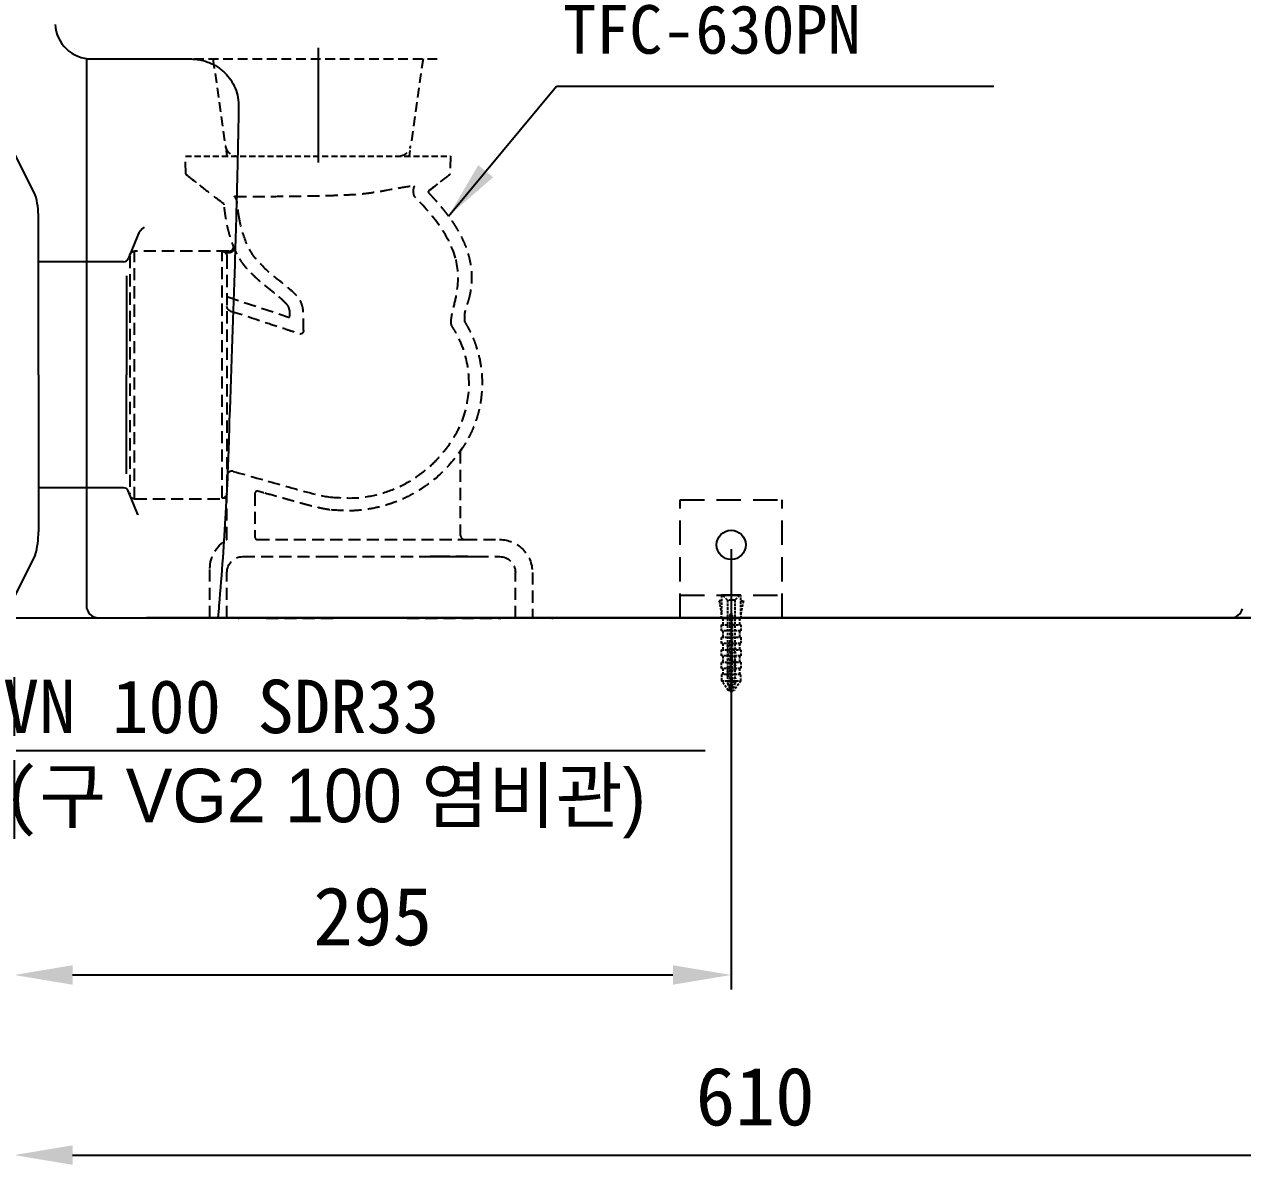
# Model space of a CAD drawing. Extents: x -2137 to 3740, y 68 to 2359.
# Drawn here: x -1518 to -1017, y 68 to 539 of the extents above; entities that cross this region are included whole.
import ezdxf

# ---------------------------------------------------------------- set-up
doc = ezdxf.new("R2010")
doc.units = 0
doc.header["$LTSCALE"] = 20
doc.header["$MEASUREMENT"] = 0
for name, pattern in [('CENTER', [2, 1.25, -0.25, 0.25, -0.25]), ('HIDDEN', [0.375, 0.25, -0.125]), ('HIDDEN2', [0.1875, 0.125, -0.0625])]:
    doc.linetypes.add(name, pattern=pattern)
doc.layers.get('0').update_dxf_attribs({"linetype": 'CONTINUOUS'})
doc.layers.get('DEFPOINTS').update_dxf_attribs({"linetype": 'CONTINUOUS'})
for name, color, linetype in [('1', 7, 'CONTINUOUS'), ('2', 2, 'CONTINUOUS'), ('3', 3, 'CONTINUOUS'), ('6', 6, 'CONTINUOUS'), ('CENTER', 2, 'CENTER')]:
    doc.layers.add(name, color=color, linetype=linetype)
doc.styles.add('ROMANS', font='romans', dxfattribs={"height": 10.144927})
doc.dimstyles.get("Standard").update_dxf_attribs({"dimtxt": 2.7, "dimasz": 2.5, "dimexe": 1.5, "dimexo": 1.5, "dimgap": 1.5, "dimtad": 1, "dimdec": 0, "dimlfac": 10, "dimzin": 0, "dimdsep": 46, "dimtxsty": 'Standard', "dimcen": 0, "dimclrt": 2, "dimadec": 0, "dimazin": 0, "dimtfac": 1, "dimtdec": 0, "dimtmove": 0, "dimatfit": 3, "dimfxl": 0, "dimtolj": 1, "dimtzin": 0, "dimarcsym": 0})

# ---------------------------------------------------------------- blocks, each defined once
blk = doc.blocks.new('*D10')
at = {"color": 3, "lineweight": -2}
for p, q in [((-1420.56, 804.16), (-1751.9, 804.16)), ((-1745.9, 780.16), (-1745.9, 581.52)), ((-1745.9, 318.9), (-1745.9, 533.52)), ((-1524.4, 294.9), (-1751.9, 294.9))]:
    blk.add_line(p, q, dxfattribs=at)
at = {"color": 3}
for points in [[(-1749.9, 780.16), (-1741.9, 780.16), (-1745.9, 804.16)], [(-1749.9, 318.9), (-1741.9, 318.9), (-1745.9, 294.9)]]:
    blk.add_solid(points, dxfattribs=at)
at = {"layer": 'DEFPOINTS', "color": 0}
for p in [(-1418.76, 804.16), (-1745.9, 294.9), (-1522.6, 294.9)]:
    blk.add_point(p, dxfattribs=at)
at = {"color": 2, "insert": (-1745.9, 557.52), "char_height": 24, "attachment_point": 5}
blk.add_mtext('\\A1;510', dxfattribs=at)
blk = doc.blocks.new('*D16')
at = {"color": 3, "lineweight": -2}
for p, q in [((-1227.6, 323.1), (-1227.6, 141.92)), ((-1522.6, 293.1), (-1522.6, 141.92)), ((-1498.6, 147.92), (-1251.6, 147.92))]:
    blk.add_line(p, q, dxfattribs=at)
at = {"color": 3}
for points in [[(-1498.6, 151.92), (-1498.6, 143.92), (-1522.6, 147.92)], [(-1251.6, 151.92), (-1251.6, 143.92), (-1227.6, 147.92)]]:
    blk.add_solid(points, dxfattribs=at)
at = {"layer": 'DEFPOINTS', "color": 0}
for p in [(-1227.6, 324.9), (-1522.6, 294.9), (-1227.6, 147.92)]:
    blk.add_point(p, dxfattribs=at)
at = {"color": 2, "insert": (-1375.1, 171.92), "char_height": 24, "attachment_point": 5}
blk.add_mtext('\\A1;295', dxfattribs=at)
blk = doc.blocks.new('*D17')
at = {"color": 3, "lineweight": -2}
for p, q in [((-912.87, 686.91), (-912.87, 67.8)), ((-1522.6, 293.1), (-1522.6, 67.8)), ((-1498.6, 73.8), (-936.87, 73.8))]:
    blk.add_line(p, q, dxfattribs=at)
at = {"color": 3}
for points in [[(-1498.6, 77.8), (-1498.6, 69.8), (-1522.6, 73.8)], [(-936.87, 77.8), (-936.87, 69.8), (-912.87, 73.8)]]:
    blk.add_solid(points, dxfattribs=at)
at = {"layer": 'DEFPOINTS', "color": 0}
for p in [(-912.87, 688.71), (-1522.6, 294.9), (-912.87, 73.8)]:
    blk.add_point(p, dxfattribs=at)
at = {"color": 2, "insert": (-1217.74, 97.8), "char_height": 24, "attachment_point": 5}
blk.add_mtext('\\A1;610', dxfattribs=at)

msp = doc.modelspace()

# ---------------------------------------------------------------- linework, layer by layer
for p, q in [((-1492.88, 525.05), (-1492.88, 299.9)), ((-1487.88, 294.9), (-1022, 294.9)), ((-1466.24, 294.9), (-1468.21, 294.9)), ((-1445.82, 294.9), (-1466.24, 294.9)), ((-1448.02, 294.9), (-999.79, 294.9)), ((-1423.97, 294.9), (-1445.82, 294.9)), ((-1413.9, 294.9), (-1423.97, 294.9)), ((-1410.78, 294.9), (-1413.9, 294.9)), ((-1391.11, 294.9), (-1410.78, 294.9)), ((-1133.58, 294.9), (-1391.11, 294.9)), ((-1053.68, 294.9), (-1133.58, 294.9)), ((-1022.63, 294.9), (-1053.68, 294.9)), ((-999.86, 294.9), (-1022.63, 294.9)), ((-1018.14, 294.9), (-1018.14, 294.9))]:
    msp.add_line(p, q)
at = {"color": 6}
for p, q in [((-1513.92, 469), (-1522.6, 486.4)), ((-1512.6, 394.9), (-1512.6, 459.51)), ((-1512.6, 394.9), (-1512.6, 330.3)), ((-1513.92, 320.8), (-1522.6, 303.4))]:
    msp.add_line(p, q, dxfattribs=at)
at = {"color": 2, "linetype": 'HIDDEN2'}
msp.add_line((-1452.11, 484.9), (-1343.1, 484.9), dxfattribs=at)
at = {"color": 2, "linetype": 'HIDDEN'}
for p, q in [((-1451.96, 477.58), (-1452.11, 484.9)), ((-1343.1, 484.9), (-1343.25, 477.59)), ((-1432.3, 447.6), (-1432.3, 447.68)), ((-1432.3, 447.6), (-1432.27, 447.6)), ((-1475.05, 443.76), (-1475.05, 345.81)), ((-1473.05, 343.81), (-1473.05, 445.76)), ((-1434.3, 445.76), (-1473.05, 445.76)), ((-1437.05, 344.2), (-1437.05, 445.58)), ((-1437.05, 445.58), (-1434.3, 445.58)), ((-1434.3, 445.09), (-1435.78, 445.09)), ((-1435.05, 443.53), (-1435.05, 346.23)), ((-1434.3, 445.58), (-1434.3, 445.09)), ((-1435.05, 427.09), (-1409.79, 418.67)), ((-1339.05, 363.36), (-1339.05, 329.09)), ((-1423.55, 346.02), (-1423.55, 328.09)), ((-1473.05, 343.81), (-1435.55, 343.81)), ((-1435.54, 344.2), (-1437.05, 344.2)), ((-1435.55, 343.81), (-1435.55, 344.19)), ((-1435.05, 327.38), (-1435.05, 343.69)), ((-1422.55, 327.09), (-1392.8, 327.09)), ((-1422.55, 327.09), (-1337.05, 327.09)), ((-1337.05, 327.09), (-1322.9, 327.09)), ((-1428.55, 320.09), (-1394.3, 320.09)), ((-1394.3, 320.09), (-1370.96, 320.09)), ((-1370.96, 320.09), (-1332.4, 320.09)), ((-1351.4, 320.09), (-1331.4, 320.09)), ((-1346.9, 320.09), (-1351.4, 320.09)), ((-1346.9, 320.09), (-1351.4, 320.09)), ((-1346.9, 320.09), (-1335.9, 320.09)), ((-1335.9, 320.09), (-1346.9, 320.09)), ((-1335.9, 320.09), (-1346.9, 320.09)), ((-1346.9, 320.09), (-1335.9, 320.09)), ((-1335.9, 320.09), (-1331.4, 320.09)), ((-1335.9, 320.09), (-1331.4, 320.09)), ((-1332.4, 320.09), (-1322.9, 320.09)), ((-1442.05, 294.79), (-1442.05, 315.25)), ((-1435.05, 294.79), (-1435.05, 313.59)), ((-1316.4, 294.79), (-1316.4, 313.59)), ((-1309.4, 313.59), (-1309.4, 294.79)), ((-1431.75, 294.79), (-1432.05, 294.79)), ((-1430.78, 294.79), (-1431.75, 294.79)), ((-1430.49, 294.79), (-1430.78, 294.79)), ((-1430.49, 294.79), (-1430.05, 294.79)), ((-1425.05, 294.79), (-1430.05, 294.79)), ((-1418.91, 294.79), (-1425.05, 294.79)), ((-1418.91, 294.79), (-1390.75, 294.79)), ((-1360.96, 294.79), (-1390.75, 294.79)), ((-1360.96, 294.79), (-1322.4, 294.79)), ((-1306.4, 294.79), (-1322.4, 294.79)), ((-1301.4, 294.79), (-1306.4, 294.79)), ((-1301.4, 294.79), (-1300.96, 294.79)), ((-1300.67, 294.79), (-1300.96, 294.79)), ((-1299.7, 294.79), (-1300.67, 294.79)), ((-1299.4, 294.79), (-1299.7, 294.79))]:
    msp.add_line(p, q, dxfattribs=at)
at = {"color": 5}
for p, q in [((-1471.79, 452.32), (-1475.72, 442.65)), ((-1512.57, 441.4), (-1512.6, 441.4)), ((-1477.57, 441.4), (-1512.6, 441.4)), ((-1512.39, 441.4), (-1512.6, 441.4)), ((-1476.45, 435.6), (-1476.45, 394.9)), ((-1476.45, 354.21), (-1476.45, 394.9)), ((-1512.57, 348.4), (-1512.6, 348.4)), ((-1512.39, 348.4), (-1512.6, 348.4)), ((-1477.57, 348.4), (-1512.6, 348.4)), ((-1471.79, 337.48), (-1475.72, 347.15))]:
    msp.add_line(p, q, dxfattribs=at)
at = {"linetype": 'HIDDEN', "ltscale": 0.2}
for p, q in [((-1231.54, 301.82), (-1232.56, 301.82)), ((-1232.56, 301.82), (-1231.54, 296.61)), ((-1223.67, 304.23), (-1231.54, 304.23)), ((-1231.54, 304.23), (-1231.54, 296.21)), ((-1231, 304.09), (-1229.13, 302.22)), ((-1224.27, 304.23), (-1230.94, 304.23)), ((-1226.08, 302.22), (-1229.13, 302.22)), ((-1229.13, 302.22), (-1229.13, 268.13)), ((-1224.21, 304.09), (-1226.08, 302.22)), ((-1226.08, 302.22), (-1226.08, 268.13)), ((-1223.67, 296.21), (-1223.67, 304.23)), ((-1223.67, 301.82), (-1222.59, 301.82)), ((-1222.59, 301.82), (-1223.67, 296.61)), ((-1231.54, 294.6), (-1231.54, 297.17)), ((-1227.12, 296.21), (-1228.09, 296.21)), ((-1228.09, 296.21), (-1228.09, 266.53)), ((-1227.12, 266.53), (-1227.12, 296.21)), ((-1223.67, 297.17), (-1223.67, 294.6)), ((-1228.09, 294.6), (-1231.54, 294.6)), ((-1231.54, 289.47), (-1231.54, 292.04)), ((-1231.54, 292.04), (-1228.09, 292.04)), ((-1230.97, 294.6), (-1230.97, 292.04)), ((-1223.67, 294.6), (-1227.12, 294.6)), ((-1227.12, 292.04), (-1223.67, 292.04)), ((-1224.24, 294.6), (-1224.24, 292.04)), ((-1223.67, 292.04), (-1223.67, 289.47)), ((-1228.09, 289.47), (-1231.54, 289.47)), ((-1231.54, 284.34), (-1231.54, 286.9)), ((-1231.54, 286.9), (-1228.09, 286.9)), ((-1230.97, 289.47), (-1230.97, 286.9)), ((-1223.67, 289.47), (-1227.12, 289.47)), ((-1227.12, 286.9), (-1223.67, 286.9)), ((-1224.24, 289.47), (-1224.24, 286.9)), ((-1223.67, 286.9), (-1223.67, 284.34)), ((-1228.09, 284.34), (-1231.54, 284.34)), ((-1231.54, 279.2), (-1231.54, 281.77)), ((-1231.54, 281.77), (-1228.09, 281.77)), ((-1230.97, 284.34), (-1230.97, 281.77)), ((-1225.6, 284.22), (-1229.61, 282.9)), ((-1225.6, 282.45), (-1229.61, 281.13)), ((-1223.67, 284.34), (-1227.12, 284.34)), ((-1227.12, 281.77), (-1223.67, 281.77)), ((-1224.24, 284.34), (-1224.24, 281.77)), ((-1223.67, 281.77), (-1223.67, 279.2)), ((-1228.09, 279.2), (-1231.54, 279.2)), ((-1231.54, 274.07), (-1231.54, 276.64)), ((-1231.54, 276.64), (-1228.09, 276.64)), ((-1230.97, 279.2), (-1230.97, 276.64)), ((-1225.6, 280.67), (-1229.61, 279.36)), ((-1225.6, 278.9), (-1229.61, 277.58)), ((-1225.6, 277.13), (-1229.61, 275.81)), ((-1223.67, 279.2), (-1227.12, 279.2)), ((-1227.12, 276.64), (-1223.67, 276.64)), ((-1224.24, 279.2), (-1224.24, 276.64)), ((-1223.67, 276.64), (-1223.67, 274.07)), ((-1228.09, 274.07), (-1231.54, 274.07)), ((-1231.54, 271.5), (-1231.54, 268.94)), ((-1228.09, 271.5), (-1231.54, 271.5)), ((-1230.97, 274.07), (-1230.97, 271.5)), ((-1225.6, 275.35), (-1229.61, 274.04)), ((-1225.6, 273.58), (-1229.61, 272.26)), ((-1225.6, 271.81), (-1229.61, 270.49)), ((-1223.67, 274.07), (-1227.12, 274.07)), ((-1223.67, 271.5), (-1227.12, 271.5)), ((-1224.24, 274.07), (-1224.24, 271.5)), ((-1223.67, 268.94), (-1223.67, 271.5)), ((-1228.81, 264.93), (-1231.54, 268.94)), ((-1231.54, 268.94), (-1228.09, 268.94)), ((-1225.6, 270.04), (-1229.61, 268.72)), ((-1225.6, 268.26), (-1229.18, 267.09)), ((-1229.13, 268.13), (-1227.6, 264.12)), ((-1226.15, 266.31), (-1228.58, 265.51)), ((-1228.09, 266.53), (-1227.12, 266.53)), ((-1226.08, 268.13), (-1227.6, 264.12)), ((-1227.12, 268.94), (-1223.67, 268.94)), ((-1223.67, 268.94), (-1226.4, 264.93)), ((-1226.4, 264.93), (-1228.81, 264.93))]:
    msp.add_line(p, q, dxfattribs=at)
at = {"color": 6}
for centre, start, end in [((-1547.6, 459.51), 0, 15.7342), ((-1547.6, 330.3), 344.2658, 0)]:
    msp.add_arc(centre, 35, start, end, dxfattribs=at)
at = {"color": 2, "linetype": 'HIDDEN'}
for centre, radius, start, end in [((-1351.74, 470.16), 0.5, 127.4713, 223.2608), ((-1436.7, 464.82), 0.5, 5.5039, 52.3246), ((-1409.63, 419.15), 0.5, 251.5388, 0.4513), ((-1336.86, 417.02), 0.5, 178.4553, 211.774), ((-1336.83, 420.02), 0.5, 167.2289, 180.4439), ((-1338.55, 363.36), 0.5, 144.9489, 180), ((-1422.55, 346.02), 1, 74.2908, 180), ((-1435.55, 327.38), 0.5, 300, 0), ((-1422.55, 328.09), 1, 180, 270), ((-1337.05, 329.09), 2, 180, 270)]:
    msp.add_arc(centre, radius, start, end, dxfattribs=at)
at = {"color": 5}
for centre, radius, start, end in [((-1462.82, 447.9), 10, 128.9254, 153.7566), ((-1477.57, 443.4), 2, 270, 337.9163), ((-1477.57, 346.4), 2, 22.0837, 90), ((-1462.82, 341.9), 10, 206.2434, 207.6566)]:
    msp.add_arc(centre, radius, start, end, dxfattribs=at)
at = {"color": 2, "linetype": 'HIDDEN', "extrusion": (0, 0, -1)}
for centre, radius, start, end in [((1428.55, 315.25), 13.5, 0, 60), ((1322.9, 313.59), 13.5, 90, 180), ((1428.55, 313.59), 6.5, 0, 90), ((1322.9, 313.59), 6.5, 90, 180)]:
    msp.add_arc(centre, radius, start, end, dxfattribs=at)
at = {"linetype": 'HIDDEN', "ltscale": 0.2}
for centre, start, end in [((-1230.94, 304.15), 90, 225), ((-1224.27, 304.15), 315, 90)]:
    msp.add_arc(centre, 0.0802, start, end, dxfattribs=at)
for centre, start, end in [((-1487.88, 299.9), 180, 270.0698), ((-1022, 299.9), 270, 345.2575)]:
    msp.add_arc(centre, 5, start, end)
at = {"color": 2, "linetype": 'HIDDEN'}
for centre, major_axis, ratio, start_param, end_param in [((-1473.05, 367.64), (2, 0), 0.999742, 3.134879, 3.153966), ((-1435.55, 343.69), (0.5, 0), 0.992126, 0, 1.570796), ((-1435.54, 343.7), (0.354, -0.354), 0.983944, 0.793491, 2.348102)]:
    msp.add_ellipse(centre, major_axis=major_axis, ratio=ratio, start_param=start_param, end_param=end_param, dxfattribs=at)
for points, knots in [([(-1451.96, 477.58), (-1451.95, 477.52), (-1451.94, 477.47), (-1451.91, 477.36), (-1451.88, 477.31), (-1451.82, 477.24), (-1451.79, 477.21), (-1451.76, 477.19)], [0, 0, 0, 0, 0.380921, 0.380921, 0.760557, 0.760557, 1, 1, 1, 1]), ([(-1451.76, 477.19), (-1449.46, 475.39), (-1447.16, 473.58), (-1444.72, 471.68), (-1444.58, 471.58), (-1444.45, 471.47)], [0.0055737, 0.0055737, 0.0055737, 0.0055737, 0.946357, 0.946357, 1, 1, 1, 1]), ([(-1436.4, 465.22), (-1437.49, 466.07), (-1438.58, 466.91), (-1441.4, 469.1), (-1443.13, 470.44), (-1447.16, 473.58), (-1449.46, 475.39), (-1451.76, 477.19)], [0, 0, 0, 0, 0.212526, 0.212526, 0.548914, 0.548914, 1, 1, 1, 1]), ([(-1343.45, 477.21), (-1344.85, 476.11), (-1346.26, 475.02), (-1349.12, 472.81), (-1350.58, 471.68), (-1352.04, 470.56)], [0, 0, 0, 0, 0.491962, 0.491962, 1, 1, 1, 1]), ([(-1343.45, 477.21), (-1343.4, 477.24), (-1343.36, 477.29), (-1343.3, 477.38), (-1343.28, 477.43), (-1343.26, 477.52), (-1343.25, 477.56), (-1343.25, 477.59)], [0, 0, 0, 0, 0.381879, 0.381879, 0.764662, 0.764662, 1, 1, 1, 1]), ([(-1431.96, 468.37), (-1431.85, 468.37), (-1431.71, 468.36), (-1431.06, 468.34), (-1430.35, 468.33), (-1427.55, 468.3), (-1424.81, 468.29), (-1417.95, 468.32), (-1413.83, 468.35), (-1404.89, 468.46), (-1400.1, 468.53), (-1393, 468.7), (-1390.64, 468.77), (-1386.02, 468.95), (-1383.77, 469.06), (-1380.49, 469.3), (-1379.41, 469.4), (-1377.29, 469.63), (-1376.24, 469.78), (-1373.16, 470.25), (-1371.21, 470.58), (-1365.74, 471.57), (-1362.69, 472.11), (-1359.51, 472.59), (-1358.69, 472.7), (-1357.96, 472.77), (-1357.81, 472.78), (-1357.68, 472.79)], [0, 0, 0, 0, 0.022457, 0.022457, 0.090678, 0.090678, 0.22712, 0.22712, 0.363562, 0.363562, 0.500004, 0.500004, 0.568225, 0.568225, 0.636446, 0.636446, 0.670556, 0.670556, 0.704667, 0.704667, 0.772888, 0.772888, 0.90933, 0.90933, 0.977551, 0.977551, 1, 1, 1, 1]), ([(-1357.63, 467.99), (-1357.93, 468.31), (-1358.07, 468.72), (-1358.26, 469.54), (-1358.3, 469.97), (-1358.3, 470.8), (-1358.27, 471.23), (-1358.1, 472.05), (-1357.97, 472.47), (-1357.68, 472.79)], [0, 0, 0, 0, 0.25, 0.25, 0.5, 0.5, 0.75, 0.75, 1, 1, 1, 1]), ([(-1430.92, 466.19), (-1430.94, 466.46), (-1431.04, 466.72), (-1431.24, 467.23), (-1431.35, 467.47), (-1431.61, 467.94), (-1431.76, 468.18), (-1431.96, 468.37)], [0, 0, 0, 0, 0.335594, 0.335594, 0.662972, 0.662972, 1, 1, 1, 1]), ([(-1429.71, 458), (-1429.95, 459.13), (-1430.15, 460.27), (-1430.46, 462.23), (-1430.57, 463.04), (-1430.76, 464.63), (-1430.85, 465.41), (-1430.92, 466.19)], [0, 0, 0, 0, 0.419048, 0.419048, 0.715803, 0.715803, 1, 1, 1, 1]), ([(-1341.02, 442.95), (-1342.42, 447.85), (-1344.84, 452.3), (-1350.69, 460.59), (-1354.09, 464.37), (-1357.63, 467.99)], [0, 0, 0, 0, 0.5, 0.5, 1, 1, 1, 1]), ([(-1352.1, 469.82), (-1352.05, 469.76), (-1351.99, 469.7), (-1351.65, 469.34), (-1351.36, 469.03), (-1350.78, 468.4), (-1350.49, 468.09), (-1349.63, 467.13), (-1349.05, 466.49), (-1348.19, 465.5), (-1347.91, 465.17), (-1347.48, 464.67), (-1347.34, 464.5), (-1347.05, 464.16), (-1346.91, 463.99), (-1346.48, 463.47), (-1346.2, 463.12), (-1345.63, 462.42), (-1345.35, 462.06), (-1344.5, 460.97), (-1343.94, 460.22), (-1343.12, 459.07), (-1342.84, 458.69), (-1342.31, 457.9), (-1342.04, 457.5), (-1341.51, 456.7), (-1341.25, 456.29), (-1340.74, 455.46), (-1340.49, 455.04), (-1339.73, 453.76), (-1339.24, 452.87), (-1338.31, 451.03), (-1337.86, 450.08), (-1337.02, 448.11), (-1336.63, 447.09), (-1336.19, 445.77), (-1336.11, 445.51), (-1335.94, 444.97), (-1335.86, 444.7), (-1335.63, 443.89), (-1335.48, 443.34), (-1335.09, 441.68), (-1334.87, 440.54), (-1334.63, 438.79), (-1334.57, 438.2), (-1334.5, 437.45), (-1334.49, 437.3), (-1334.47, 437), (-1334.46, 436.85), (-1334.43, 436.4), (-1334.42, 436.1), (-1334.39, 435.2), (-1334.39, 434.6), (-1334.42, 433.39), (-1334.45, 432.79), (-1334.6, 430.99), (-1334.76, 429.79), (-1334.98, 428.6)], [0, 0, 0, 0, 0.006479, 0.006479, 0.039596, 0.039596, 0.072713, 0.072713, 0.138948, 0.138948, 0.172066, 0.172066, 0.188624, 0.188624, 0.205183, 0.205183, 0.2383, 0.2383, 0.271418, 0.271418, 0.337652, 0.337652, 0.37077, 0.37077, 0.403887, 0.403887, 0.437005, 0.437005, 0.470122, 0.470122, 0.536357, 0.536357, 0.602591, 0.602591, 0.668826, 0.668826, 0.685385, 0.685385, 0.701944, 0.701944, 0.735061, 0.735061, 0.801296, 0.801296, 0.834413, 0.834413, 0.842692, 0.842692, 0.850972, 0.850972, 0.86753, 0.86753, 0.900648, 0.900648, 0.933765, 0.933765, 1, 1, 1, 1]), ([(-1410.06, 423.44), (-1410.25, 423.66), (-1410.44, 423.88), (-1410.69, 424.15), (-1410.74, 424.21), (-1410.84, 424.32), (-1410.89, 424.37), (-1411.05, 424.54), (-1411.16, 424.65), (-1411.33, 424.83), (-1411.39, 424.89), (-1411.51, 425.01), (-1411.57, 425.07), (-1411.76, 425.25), (-1411.88, 425.36), (-1412.26, 425.72), (-1412.52, 425.96), (-1413.07, 426.46), (-1413.36, 426.71), (-1413.95, 427.22), (-1414.26, 427.48), (-1414.66, 427.81), (-1414.74, 427.87), (-1414.9, 428), (-1415.14, 428.2), (-1415.38, 428.4), (-1415.63, 428.59), (-1415.71, 428.66), (-1415.87, 428.79), (-1416.13, 428.99), (-1416.39, 429.2), (-1416.74, 429.48), (-1416.93, 429.62), (-1417.3, 429.92), (-1417.49, 430.07), (-1417.88, 430.38), (-1418.07, 430.53), (-1418.47, 430.85), (-1418.67, 431.01), (-1419.07, 431.33), (-1419.27, 431.5), (-1419.68, 431.83), (-1419.88, 432), (-1420.29, 432.34), (-1420.49, 432.51), (-1420.9, 432.86), (-1421.11, 433.03), (-1421.41, 433.3), (-1421.51, 433.38), (-1421.72, 433.56), (-1421.82, 433.65), (-1422.13, 433.92), (-1422.33, 434.11), (-1422.75, 434.48), (-1422.96, 434.67), (-1423.38, 435.06), (-1423.58, 435.25), (-1424, 435.65), (-1424.21, 435.85), (-1424.53, 436.16), (-1424.63, 436.26), (-1424.84, 436.47), (-1424.94, 436.57), (-1425.15, 436.78), (-1425.26, 436.89), (-1425.47, 437.11), (-1425.58, 437.22), (-1425.9, 437.56), (-1426.12, 437.8), (-1426.47, 438.18), (-1426.59, 438.31), (-1426.83, 438.58), (-1427.07, 438.86), (-1427.31, 439.15), (-1427.5, 439.38), (-1427.56, 439.45), (-1427.68, 439.61), (-1427.87, 439.84), (-1428.04, 440.07), (-1428.28, 440.38), (-1428.4, 440.54), (-1428.74, 441.01), (-1428.96, 441.33), (-1429.38, 441.97), (-1429.59, 442.3), (-1429.88, 442.78), (-1429.98, 442.95), (-1430.17, 443.27), (-1430.26, 443.43), (-1430.53, 443.92), (-1430.7, 444.23), (-1430.94, 444.7), (-1431.02, 444.85), (-1431.17, 445.16), (-1431.24, 445.31), (-1431.46, 445.77), (-1431.6, 446.06), (-1431.77, 446.43), (-1431.8, 446.51), (-1431.87, 446.66), (-1431.9, 446.73), (-1431.99, 446.95), (-1432.06, 447.1), (-1432.24, 447.54), (-1432.36, 447.83), (-1432.6, 448.42), (-1432.71, 448.72), (-1432.93, 449.31), (-1433.04, 449.61), (-1433.25, 450.2), (-1433.35, 450.49), (-1433.54, 451.08), (-1433.63, 451.37), (-1433.81, 451.95), (-1433.89, 452.24), (-1434.3, 453.69), (-1434.59, 454.82), (-1434.89, 456.22), (-1434.95, 456.5), (-1435.07, 457.05), (-1435.12, 457.33), (-1435.29, 458.16), (-1435.39, 458.71), (-1435.52, 459.54), (-1435.57, 459.81), (-1435.66, 460.37), (-1435.72, 460.78), (-1435.78, 461.19), (-1435.81, 461.47), (-1435.83, 461.61), (-1435.89, 462.02), (-1435.94, 462.43), (-1435.99, 462.83), (-1436.02, 463.1), (-1436.03, 463.23), (-1436.08, 463.63), (-1436.13, 464.13), (-1436.18, 464.64), (-1436.21, 464.87)], [0, 0, 0, 0, 0.031796, 0.031796, 0.039745, 0.039745, 0.047694, 0.047694, 0.063592, 0.063592, 0.071541, 0.071541, 0.07949, 0.07949, 0.095388, 0.095388, 0.127185, 0.127185, 0.158981, 0.158981, 0.190777, 0.190777, 0.198726, 0.198726, 0.206675, 0.222573, 0.222573, 0.230522, 0.230522, 0.238471, 0.254369, 0.254369, 0.270267, 0.270267, 0.286165, 0.286165, 0.302063, 0.302063, 0.317961, 0.317961, 0.333859, 0.333859, 0.349758, 0.349758, 0.365656, 0.365656, 0.381554, 0.381554, 0.389503, 0.389503, 0.397452, 0.397452, 0.41335, 0.41335, 0.429248, 0.429248, 0.445146, 0.445146, 0.461044, 0.461044, 0.468993, 0.468993, 0.476942, 0.476942, 0.484891, 0.484891, 0.49284, 0.49284, 0.508738, 0.508738, 0.516687, 0.516687, 0.524636, 0.532585, 0.532585, 0.53656, 0.53656, 0.540534, 0.548483, 0.548483, 0.556432, 0.556432, 0.57233, 0.57233, 0.588229, 0.588229, 0.596178, 0.596178, 0.604127, 0.604127, 0.620025, 0.620025, 0.627974, 0.627974, 0.635923, 0.635923, 0.651821, 0.651821, 0.655795, 0.655795, 0.65977, 0.65977, 0.667719, 0.667719, 0.683617, 0.683617, 0.699515, 0.699515, 0.715413, 0.715413, 0.731311, 0.731311, 0.747209, 0.747209, 0.763107, 0.763107, 0.8267, 0.8267, 0.842598, 0.842598, 0.858496, 0.858496, 0.890292, 0.890292, 0.90619, 0.90619, 0.922088, 0.930037, 0.930037, 0.937986, 0.937986, 0.953884, 0.961833, 0.961833, 0.969782, 0.969782, 0.98568, 1, 1, 1, 1]), ([(-1406.31, 427.39), (-1407.42, 428.62), (-1408.69, 429.67), (-1411.21, 431.8), (-1412.5, 432.84), (-1416.37, 435.93), (-1418.91, 438.07), (-1422.33, 441.59), (-1423.41, 442.82), (-1425.26, 445.54), (-1426.06, 447.02), (-1428.1, 451.57), (-1429.03, 454.74), (-1429.71, 458)], [0, 0, 0, 0, 0.125, 0.125, 0.25, 0.25, 0.5, 0.5, 0.625, 0.625, 0.75, 0.75, 1, 1, 1, 1]), ([(-1434.3, 445.76), (-1434.08, 445.76), (-1433.85, 445.8), (-1433.43, 445.95), (-1433.23, 446.06), (-1432.88, 446.34), (-1432.72, 446.51), (-1432.49, 446.89), (-1432.4, 447.11), (-1432.32, 447.44), (-1432.31, 447.56), (-1432.3, 447.68)], [0, 0, 0, 0, 0.22077, 0.22077, 0.441538, 0.441538, 0.662349, 0.662349, 0.883252, 0.883252, 1, 1, 1, 1]), ([(-1434.3, 445.58), (-1434.15, 445.58), (-1434.01, 445.6), (-1433.65, 445.68), (-1433.44, 445.77), (-1433.05, 446.01), (-1432.88, 446.16), (-1432.6, 446.51), (-1432.49, 446.71), (-1432.34, 447.14), (-1432.3, 447.37), (-1432.3, 447.6)], [0, 0, 0, 0, 0.137447, 0.137447, 0.352153, 0.352153, 0.567776, 0.567776, 0.783861, 0.783861, 1, 1, 1, 1]), ([(-1431.93, 446.8), (-1431.93, 446.79), (-1431.94, 446.77), (-1432.03, 446.5), (-1432.17, 446.24), (-1432.53, 445.8), (-1432.74, 445.61), (-1433.22, 445.31), (-1433.49, 445.21), (-1433.94, 445.11), (-1434.12, 445.09), (-1434.3, 445.09)], [0, 0, 0, 0, 0.012603, 0.012603, 0.284575, 0.284575, 0.55614, 0.55614, 0.826724, 0.826724, 1, 1, 1, 1]), ([(-1475.05, 443.76), (-1475.05, 443.97), (-1475.02, 444.17), (-1474.89, 444.58), (-1474.79, 444.78), (-1474.52, 445.14), (-1474.35, 445.3), (-1473.98, 445.55), (-1473.77, 445.64), (-1473.39, 445.74), (-1473.22, 445.76), (-1473.05, 445.76)], [0, 0, 0, 0, 0.194193, 0.194193, 0.409041, 0.409041, 0.623829, 0.623829, 0.838525, 0.838525, 1, 1, 1, 1]), ([(-1435.78, 445.09), (-1435.89, 445.17), (-1436.01, 445.25), (-1436.31, 445.42), (-1436.5, 445.49), (-1436.81, 445.56), (-1436.93, 445.58), (-1437.04, 445.58), (-1437.05, 445.58), (-1437.05, 445.58)], [0, 0, 0, 0, 0.286477, 0.286477, 0.732044, 0.732044, 0.993904, 0.993904, 1, 1, 1, 1]), ([(-1435.78, 445.09), (-1435.62, 444.95), (-1435.47, 444.78), (-1435.24, 444.41), (-1435.15, 444.2), (-1435.07, 443.83), (-1435.05, 443.68), (-1435.05, 443.53)], [0, 0, 0, 0, 0.363409, 0.363409, 0.744982, 0.744982, 1, 1, 1, 1]), ([(-1342.61, 415.22), (-1342.98, 416.36), (-1342.82, 417.57), (-1342.44, 419.89), (-1342.17, 421.03), (-1341.34, 424.46), (-1340.78, 426.75), (-1339.68, 433.71), (-1339.73, 438.4), (-1341.02, 442.95)], [0, 0, 0, 0, 0.125, 0.125, 0.25, 0.25, 0.5, 0.5, 1, 1, 1, 1]), ([(-1403.52, 413.13), (-1403.51, 415.62), (-1403.44, 418.11), (-1403.73, 421.84), (-1403.91, 423.07), (-1404.78, 425.42), (-1405.49, 426.45), (-1406.3, 427.39)], [0, 0, 0, 0, 0.5, 0.5, 0.75, 0.75, 1, 1, 1, 1]), ([(-1334.98, 428.6), (-1335.09, 428.06), (-1335.21, 427.52), (-1335.48, 426.42), (-1335.65, 425.82), (-1335.84, 425.21), (-1335.86, 425.13), (-1335.87, 425.1), (-1335.91, 424.99), (-1335.93, 424.92), (-1336, 424.72), (-1336.04, 424.59), (-1336.17, 424.21), (-1336.25, 423.99), (-1336.4, 423.59), (-1336.46, 423.41), (-1336.57, 423.1), (-1336.62, 422.97), (-1336.67, 422.83), (-1336.68, 422.81), (-1336.7, 422.76), (-1336.7, 422.74), (-1336.73, 422.67), (-1336.74, 422.63), (-1336.78, 422.5), (-1336.81, 422.42), (-1336.87, 422.21), (-1336.9, 422.1), (-1336.93, 421.99), (-1336.93, 421.98), (-1336.94, 421.95), (-1336.94, 421.95), (-1336.94, 421.94), (-1336.94, 421.93), (-1336.95, 421.91), (-1336.95, 421.89), (-1336.97, 421.79), (-1337, 421.64), (-1337.06, 421.34), (-1337.08, 421.22), (-1337.11, 421.06), (-1337.12, 421.03), (-1337.13, 420.97), (-1337.14, 420.96), (-1337.14, 420.92), (-1337.15, 420.9), (-1337.17, 420.82), (-1337.18, 420.75), (-1337.24, 420.47), (-1337.28, 420.28), (-1337.32, 420.13)], [0, 0, 0, 0, 0.125917, 0.125917, 0.251835, 0.259705, 0.259705, 0.267575, 0.267575, 0.283314, 0.283314, 0.314794, 0.314794, 0.377752, 0.377752, 0.440711, 0.440711, 0.50367, 0.50367, 0.519409, 0.519409, 0.535149, 0.535149, 0.566628, 0.566628, 0.629587, 0.629587, 0.755505, 0.755505, 0.786984, 0.786984, 0.794854, 0.794854, 0.802724, 0.802724, 0.818463, 0.818463, 0.881422, 0.881422, 0.912901, 0.912901, 0.920771, 0.920771, 0.924706, 0.924706, 0.928641, 0.928641, 0.944381, 0.944381, 1, 1, 1, 1]), ([(-1433.61, 421.14), (-1433.82, 421.2), (-1434.03, 421.3), (-1434.39, 421.56), (-1434.56, 421.73), (-1434.81, 422.1), (-1434.91, 422.3), (-1435.02, 422.7), (-1435.05, 422.89), (-1435.05, 423.07)], [0, 0, 0, 0, 0.260871, 0.260871, 0.522571, 0.522571, 0.78357, 0.78357, 1, 1, 1, 1]), ([(-1433.61, 421.15), (-1428.42, 419.64), (-1423.32, 417.83), (-1415.62, 415.26), (-1413.06, 414.41), (-1409.2, 413.17), (-1407.91, 412.76), (-1406.3, 412.24), (-1405.98, 412.14), (-1405.33, 411.93), (-1405, 411.75), (-1404.35, 411.91), (-1404.04, 412.06), (-1403.65, 412.38), (-1403.53, 412.5), (-1403.39, 412.81), (-1403.42, 412.99), (-1403.52, 413.13)], [0, 0, 0, 0, 0.5, 0.5, 0.75, 0.75, 0.875, 0.875, 0.90625, 0.90625, 0.9375, 0.9375, 0.96875, 0.96875, 0.984375, 0.984375, 1, 1, 1, 1]), ([(-1337.29, 416.76), (-1337.17, 416.57), (-1337.05, 416.38), (-1336.64, 415.68), (-1336.27, 415.05), (-1335.9, 414.39), (-1335.76, 414.12), (-1335.69, 413.99), (-1335.48, 413.59), (-1335.34, 413.32), (-1334.66, 411.97), (-1334.16, 410.87), (-1333.47, 409.21), (-1333.25, 408.65), (-1332.84, 407.53), (-1332.65, 406.96), (-1331.72, 404.12), (-1331.14, 401.79), (-1330.55, 398.24), (-1330.39, 397.04), (-1330.23, 395.24), (-1330.18, 394.64), (-1330.12, 393.43), (-1330.1, 392.83), (-1330.05, 389.8), (-1330.19, 387.38), (-1330.69, 383.78), (-1330.89, 382.58), (-1331.27, 380.8), (-1331.41, 380.21), (-1331.71, 379.02), (-1331.87, 378.44), (-1332.39, 376.68), (-1332.78, 375.51), (-1333.44, 373.77), (-1333.79, 372.9), (-1334.17, 372.04), (-1334.36, 371.61), (-1334.43, 371.47), (-1334.56, 371.19), (-1334.63, 371.05), (-1335.23, 369.78), (-1335.81, 368.68), (-1336.73, 367.08), (-1337.04, 366.56), (-1337.69, 365.53), (-1338.02, 365.02), (-1338.55, 364.23), (-1338.75, 363.93), (-1338.96, 363.64)], [0, 0, 0, 0, 0.01253, 0.01253, 0.044806, 0.052875, 0.052875, 0.060944, 0.060944, 0.077082, 0.077082, 0.141634, 0.141634, 0.17391, 0.17391, 0.206186, 0.206186, 0.33529, 0.33529, 0.399842, 0.399842, 0.432118, 0.432118, 0.464393, 0.464393, 0.593497, 0.593497, 0.658049, 0.658049, 0.690325, 0.690325, 0.722601, 0.722601, 0.787153, 0.787153, 0.819429, 0.835567, 0.835567, 0.843636, 0.843636, 0.851705, 0.851705, 0.916257, 0.916257, 0.948533, 0.948533, 0.980809, 0.980809, 1, 1, 1, 1]), ([(-1337.33, 420.02), (-1337.33, 419.58), (-1337.33, 419.18), (-1337.33, 418.76), (-1337.33, 418.72), (-1337.33, 418.62), (-1337.33, 418.47), (-1337.34, 418.32), (-1337.34, 418.02), (-1337.34, 417.81), (-1337.35, 417.55), (-1337.35, 417.49), (-1337.35, 417.39), (-1337.36, 417.34), (-1337.36, 417.2), (-1337.36, 417.12), (-1337.36, 417.04)], [0, 0, 0, 0, 0.393732, 0.393732, 0.445116, 0.445116, 0.496499, 0.599266, 0.599266, 0.804799, 0.804799, 0.856182, 0.856182, 0.907565, 0.907565, 1, 1, 1, 1]), ([(-1351.23, 357.49), (-1349.34, 359.29), (-1347.57, 361.19), (-1345.93, 363.18), (-1344.46, 364.98), (-1343.09, 366.85), (-1340.63, 370.82), (-1339.54, 372.92), (-1336.88, 379.37), (-1335.83, 383.99), (-1335.24, 393.28), (-1335.7, 398), (-1337.5, 404.74), (-1338.28, 406.93), (-1339.72, 410.11), (-1340.24, 411.15), (-1341.1, 412.69), (-1341.4, 413.2), (-1342.02, 414.2), (-1342.34, 414.69), (-1342.61, 415.22)], [-0.139058, -0.139058, -0.139058, -0.139058, 0, 0, 0, 0.125, 0.125, 0.25, 0.25, 0.5, 0.5, 0.75, 0.75, 0.875, 0.875, 0.9375, 0.9375, 0.96875, 0.96875, 1, 1, 1, 1]), ([(-1339.03, 363.51), (-1336.7, 367.06), (-1338.76, 363.84), (-1341.05, 360.88), (-1343.87, 357.25), (-1347.03, 354.03), (-1350.55, 351.22), (-1351.45, 350.5), (-1352.38, 349.81), (-1354.34, 348.44), (-1355.37, 347.77), (-1356.95, 346.81), (-1357.49, 346.49), (-1358.56, 345.89), (-1359.11, 345.59), (-1361.85, 344.17), (-1364.13, 343.17), (-1367.63, 341.89), (-1368.81, 341.51), (-1371.2, 340.81), (-1372.41, 340.5), (-1376.07, 339.69), (-1378.54, 339.31), (-1383.44, 338.89), (-1385.87, 338.84), (-1392.8, 339.34)], [-0.609623, -0.609623, -0.609623, -0.609623, -0.336438, -0.336438, -0.336438, 0, 0, 0, 0.086539, 0.086539, 0.178488, 0.178488, 0.224462, 0.224462, 0.270436, 0.270436, 0.454332, 0.454332, 0.546281, 0.546281, 0.638229, 0.638229, 0.822125, 0.822125, 1, 1, 1, 1]), ([(-1393.22, 344.65), (-1384.51, 343.94), (-1381.14, 344.16), (-1374.6, 345.2), (-1371.41, 346.04), (-1365.18, 348.31), (-1362.14, 349.76), (-1356.5, 353.18), (-1353.85, 355.14), (-1351.38, 357.4)], [0, 0, 0, 0, 0.25, 0.25, 0.5, 0.5, 0.75, 0.75, 1, 1, 1, 1]), ([(-1351.23, 357.49), (-1351.24, 357.49), (-1351.26, 357.48), (-1351.31, 357.45), (-1351.35, 357.43), (-1351.38, 357.4)], [0.8435454, 0.8435454, 0.8435454, 0.8435454, 0.8845646, 0.8845646, 1, 1, 1, 1]), ([(-1432.52, 355.16), (-1432.73, 355.22), (-1432.96, 355.24), (-1433.4, 355.22), (-1433.62, 355.16), (-1434.03, 354.99), (-1434.23, 354.87), (-1434.55, 354.57), (-1434.7, 354.39), (-1434.91, 353.99), (-1434.99, 353.77), (-1435.04, 353.44), (-1435.05, 353.33), (-1435.05, 353.22)], [0, 0, 0, 0, 0.181719, 0.181719, 0.363512, 0.363512, 0.545023, 0.545023, 0.727439, 0.727439, 0.912046, 0.912046, 1, 1, 1, 1]), ([(-1432.52, 355.16), (-1425.98, 353.34), (-1419.44, 351.5), (-1409.64, 348.73), (-1406.37, 347.8), (-1399.82, 346.05), (-1396.54, 345.21), (-1393.22, 344.65)], [0, 0, 0, 0, 0.5, 0.5, 0.75, 0.75, 1, 1, 1, 1]), ([(-1435.07, 345.95), (-1435.1, 345.8), (-1435.13, 345.65), (-1435.27, 345.3), (-1435.39, 345.1), (-1435.69, 344.76), (-1435.87, 344.61), (-1436.06, 344.5)], [0, 0, 0, 0, 0.248236, 0.248236, 0.626185, 0.626185, 1, 1, 1, 1]), ([(-1435.07, 345.95), (-1435.07, 345.98), (-1435.06, 346.01), (-1435.06, 346.08), (-1435.05, 346.11), (-1435.05, 346.16), (-1435.05, 346.18), (-1435.05, 346.21), (-1435.05, 346.22), (-1435.05, 346.23)], [0, 0, 0, 0, 0.277961, 0.277961, 0.556101, 0.556101, 0.83194, 0.83194, 1, 1, 1, 1]), ([(-1392.8, 339.34), (-1393.01, 339.37), (-1393.22, 339.4), (-1393.53, 339.45), (-1393.63, 339.46), (-1393.84, 339.5), (-1394.14, 339.55), (-1394.44, 339.6), (-1394.84, 339.67), (-1395.04, 339.71), (-1395.42, 339.78), (-1395.61, 339.82), (-1396.18, 339.93), (-1396.54, 340.01), (-1397.08, 340.13), (-1397.26, 340.16), (-1397.52, 340.22), (-1397.6, 340.24), (-1397.78, 340.28), (-1398.03, 340.34), (-1398.29, 340.4), (-1398.63, 340.48), (-1398.79, 340.52), (-1399.29, 340.64), (-1399.62, 340.73), (-1400.61, 340.97), (-1401.25, 341.14), (-1402.52, 341.48), (-1403.15, 341.64), (-1404.08, 341.9), (-1404.38, 341.98), (-1404.84, 342.11), (-1404.99, 342.15), (-1405.29, 342.23), (-1406.05, 342.44), (-1406.8, 342.65), (-1408.01, 342.98), (-1408.61, 343.15), (-1410.41, 343.65), (-1411.6, 343.99), (-1415.19, 344.99), (-1417.57, 345.66), (-1419.95, 346.33)], [0, 0, 0, 0, 0.017759, 0.017759, 0.026529, 0.026529, 0.035299, 0.052839, 0.052839, 0.070379, 0.070379, 0.087919, 0.087919, 0.122999, 0.122999, 0.140539, 0.140539, 0.149309, 0.149309, 0.158079, 0.175619, 0.175619, 0.193159, 0.193159, 0.228239, 0.228239, 0.298399, 0.298399, 0.368559, 0.368559, 0.403639, 0.403639, 0.421179, 0.421179, 0.438719, 0.508879, 0.508879, 0.579039, 0.579039, 0.71936, 0.71936, 1, 1, 1, 1]), ([(-1473.05, 343.81), (-1473.16, 343.81), (-1473.28, 343.82), (-1473.53, 343.86), (-1473.66, 343.9), (-1474, 344.03), (-1474.2, 344.15), (-1474.53, 344.45), (-1474.68, 344.63), (-1474.9, 345.02), (-1474.98, 345.23), (-1475.04, 345.57), (-1475.05, 345.69), (-1475.05, 345.81)], [0, 0, 0, 0, 0.108031, 0.108031, 0.241185, 0.241185, 0.45608, 0.45608, 0.670971, 0.670971, 0.885928, 0.885928, 1, 1, 1, 1]), ([(-1437.05, 344.2), (-1437.05, 344.2), (-1437.04, 344.2), (-1436.85, 344.21), (-1436.66, 344.25), (-1436.33, 344.36), (-1436.19, 344.42), (-1436.06, 344.5)], [0, 0, 0, 0, 0.00831, 0.00831, 0.582113, 0.582113, 1, 1, 1, 1]), ([(-1435.05, 343.31), (-1435.05, 343.36), (-1435.06, 343.42), (-1435.1, 343.53), (-1435.12, 343.58), (-1435.19, 343.66), (-1435.24, 343.7), (-1435.33, 343.76), (-1435.39, 343.78), (-1435.48, 343.8), (-1435.51, 343.81), (-1435.55, 343.81)], [0, 0, 0, 0, 0.215055, 0.215055, 0.430112, 0.430112, 0.645129, 0.645129, 0.860058, 0.860058, 1, 1, 1, 1])]:
    msp.add_open_spline(points, degree=3, knots=knots, dxfattribs=at)
for points in [[(-1348.39, 473.37), (-1349.6, 472.44), (-1350.82, 471.5), (-1352.04, 470.56)], [(-1434.3, 445.58), (-1434.3, 445.67), (-1434.3, 445.73), (-1434.3, 445.76)], [(-1409.13, 419.15), (-1409.14, 420.79), (-1409.24, 422.44), (-1410.06, 423.44)], [(-1419.95, 346.33), (-1420.73, 346.54), (-1421.5, 346.76), (-1422.28, 346.98)], [(-1435.55, 344.19), (-1435.55, 344.19), (-1435.55, 344.2), (-1435.54, 344.2)], [(-1435.05, 343.7), (-1435.05, 343.7), (-1435.05, 343.7), (-1435.05, 343.69)], [(-1392.8, 339.64), (-1392.8, 339.61), (-1392.8, 339.58), (-1392.8, 339.54)]]:
    msp.add_open_spline(points, degree=3, dxfattribs=at)
at = {"layer": '1', "color": 7, "linetype": 'Continuous'}
msp.add_arc((-1490.78, 539.9), 15, 183, 270, dxfattribs=at)
for points, knots in [([(-1490.78, 524.9), (-1490.78, 524.9), (-1488.49, 524.9), (-1482.4, 524.9), (-1479.97, 524.9), (-1474.52, 524.9), (-1471.59, 524.9), (-1468.53, 524.9)], [0, 0, 0, 0, 0.5, 0.5, 0.75, 0.75, 1, 1, 1, 1]), ([(-1450.26, 524.9), (-1449.48, 524.88), (-1447.92, 524.83), (-1445.62, 524.43), (-1443.4, 523.81), (-1441.3, 522.96), (-1439.33, 521.89), (-1437.52, 520.62), (-1435.48, 518.82), (-1433.37, 516.29), (-1431.54, 512.86), (-1430.36, 508.99), (-1430.29, 506.28), (-1430.25, 504.9)], [0, 0, 0, 0, 0.07527, 0.149042, 0.221439, 0.292595, 0.362646, 0.431738, 0.500022, 0.617772, 0.739919, 0.867131, 1, 1, 1, 1]), ([(-1430.25, 504.9), (-1430.32, 501.53), (-1430.41, 496.97), (-1430.5, 492.52), (-1430.54, 490.52), (-1430.56, 489.57), (-1430.57, 489.18), (-1430.58, 488.92), (-1430.58, 488.83), (-1430.64, 486), (-1430.73, 481.98), (-1430.84, 477.24), (-1430.89, 475.2), (-1430.93, 473.84), (-1430.95, 473.13), (-1431.09, 467.26), (-1431.3, 459.32), (-1431.58, 449.85), (-1431.72, 445.06), (-1431.79, 442.66), (-1431.82, 441.62), (-1431.84, 440.93), (-1431.85, 440.55), (-1432.46, 420.68), (-1433.21, 399.33), (-1434.1, 376.21)], [0, 0, 0, 0, 0.0625, 0.09375, 0.109375, 0.117187, 0.121094, 0.121094, 0.125, 0.125, 0.1875, 0.21875, 0.234375, 0.234375, 0.25, 0.25, 0.375, 0.437499, 0.468749, 0.484374, 0.492187, 0.492187, 0.499999, 0.499999, 1, 1, 1, 1]), ([(-1434.1, 376.21), (-1434.11, 376.02), (-1434.12, 375.62), (-1434.13, 374.83), (-1434.16, 373.42), (-1434.23, 370.62), (-1434.38, 365.04), (-1434.78, 353.9), (-1435.57, 338.22), (-1436.8, 319.2), (-1437.82, 306.54), (-1438.35, 300.01), (-1438.35, 300.01), (-1438.35, 300.01), (-1438.35, 300.01), (-1438.48, 298.31), (-1438.62, 296.61), (-1438.76, 294.9)], [0, 0, 0, 0, 0.007291, 0.015678, 0.031401, 0.062844, 0.12568, 0.251155, 0.501431, 0.742968, 1, 1, 1, 1, 1, 1, 1.067054, 1.067054, 1.067054, 1.067054])]:
    msp.add_open_spline(points, degree=3, knots=knots, dxfattribs=at)
msp.add_open_spline([(-1468.53, 524.9), (-1462.45, 524.9), (-1456.36, 524.9), (-1450.26, 524.9)], degree=3, dxfattribs=at)
at = {"layer": '2', "color": 7, "linetype": 'HIDDEN', "ltscale": 0.8}
for p, q in [((-1448.6, 524.9), (-1346.6, 524.9)), ((-1440.82, 524.9), (-1435.72, 489.2)), ((-1354.39, 524.9), (-1359.49, 489.2)), ((-1435.43, 487.18), (-1435.1, 484.9)), ((-1359.78, 487.17), (-1360.1, 484.9))]:
    msp.add_line(p, q, dxfattribs=at)
for centre, start, end in [((-1430.77, 489.9), 188.1301, 270), ((-1364.44, 489.9), 270, 351.8699)]:
    msp.add_arc(centre, 5, start, end, dxfattribs=at)
at = {"layer": '3', "color": 2, "linetype": 'HIDDEN', "ltscale": 2}
for p, q in [((-1248.6, 294.9), (-1248.6, 343.43)), ((-1248.6, 343.43), (-1206.6, 343.43)), ((-1206.6, 294.9), (-1206.6, 343.43)), ((-1248.6, 304.23), (-1206.6, 304.23))]:
    msp.add_line(p, q, dxfattribs=at)
at = {"layer": '3'}
msp.add_lwpolyline([(-1590.4, 326.58), (-1535.77, 240.28), (-1238.27, 240.28)], dxfattribs=at)
at = {"layer": '3', "color": 7}
msp.add_circle((-1227.6, 324.9), 6, dxfattribs=at)
at = {"layer": '6'}
msp.add_lwpolyline([(912.57, 2219.94), (-1522.6, 2219.94), (-1522.6, 294.9), (404.9, 294.9), (404.9, 1156.08)], dxfattribs=at)
at = {"layer": 'CENTER', "color": 2, "linetype": 'CENTER', "ltscale": 2}
msp.add_line((-1397.6, 529.47), (-1397.6, 482.28), dxfattribs=at)

# ---------------------------------------------------------------- texts
at = {"layer": '2', "attachment_point": 4, "style": 'ROMANS'}
for s, insert, char_height in [('{\\Ftxt|c129;TFC-630PN}', (-1296.76, 536.88), 20), ('{\\Ftxt|c129;VN 100 SDR33\\P(\\fGulim|b0|i0|c129|p50;구 VG2 100 염비관)}', (-1527.27, 236.78), 22)]:
    msp.add_mtext(s, dxfattribs=dict(at, insert=insert, char_height=char_height))

# ---------------------------------------------------------------- dimensions: what is measured, and where the dimension line sits
dim = msp.add_linear_dim(base=(-1745.9, 294.9), p1=(-1418.76, 804.16), p2=(-1522.6, 294.9), angle=90, text='510', dimstyle='Standard', override={"dimscale": 1.2, "dimtxt": 20, "dimasz": 20, "dimexe": 5, "dimgap": 10, "dimtih": 1, "dimtoh": 1, "dimlfac": 1, "dimzin": 12, "dimclrd": 3, "dimclre": 3, "dimazin": 2, "dimarcsym": 1})
dim.commit()
dim.dimension.update_dxf_attribs({"geometry": '*D10', "text_midpoint": (-1745.9, 557.52), "dimtype": 160})
for base, p2, picture, middle in [((-912.87, 73.8), (-912.87, 688.71), '*D17', (-1217.74, 73.8)), ((-1227.6, 147.92), (-1227.6, 324.9), '*D16', (-1375.1, 147.92))]:
    dim = msp.add_linear_dim(base=base, p1=(-1522.6, 294.9), p2=p2, dimstyle='Standard', override={"dimscale": 1.2, "dimtxt": 20, "dimasz": 20, "dimexe": 5, "dimgap": 10, "dimtoh": 1, "dimlfac": 1, "dimzin": 12, "dimclrd": 3, "dimclre": 3, "dimazin": 2, "dimarcsym": 1})
    dim.commit()
    dim.dimension.update_dxf_attribs({"geometry": picture, "text_midpoint": middle, "dimtype": 160})

# ---------------------------------------------------------------- leaders
msp.add_leader([(-1343.94, 460.22), (-1299.45, 513.75), (-1119.5, 513.75)], dimstyle='Standard', override={"dimscale": 1.2, "dimtxt": 20, "dimasz": 20, "dimexe": 5, "dimgap": 10, "dimtad": 0, "dimtoh": 1, "dimlfac": 1, "dimzin": 12, "dimclrd": 3, "dimclre": 3, "dimazin": 2, "dimarcsym": 1})

doc.saveas('drawing.dxf')
